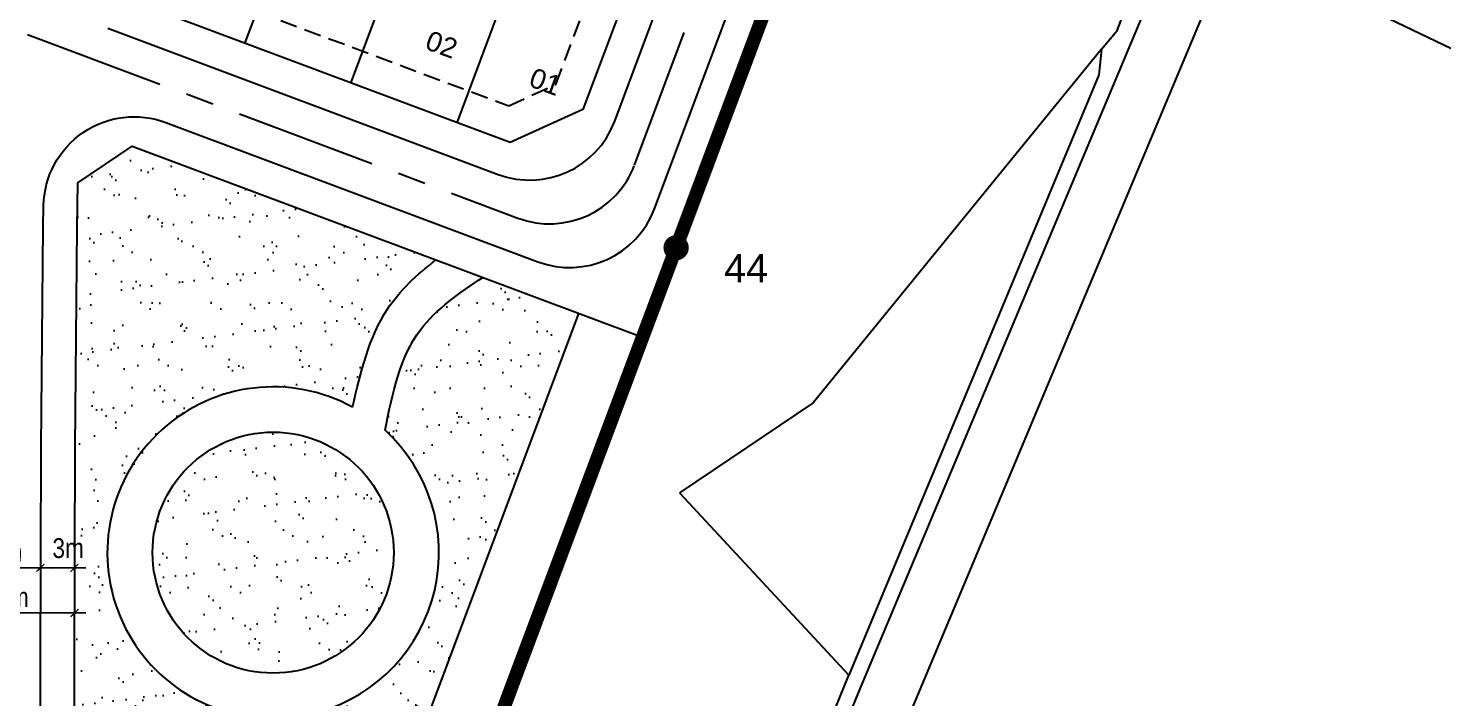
# Model space of a CAD drawing. Extents: x 597165 to 598689, y 1181586 to 1183364.
# Drawn here: x 598191.7 to 598316.6, y 1182565.2 to 1182624.4 of the extents above; entities that cross this region are included whole.
import ezdxf
from ezdxf.enums import TextEntityAlignment as Align

# ---------------------------------------------------------------- set-up
doc = ezdxf.new("R2010")
doc.units = 0
doc.header["$MEASUREMENT"] = 0
for name, pattern in [('CENTER', [2, 1.25, -0.25, 0.25, -0.25]), ('DASHED', [0.75, 0.5, -0.25]), ('LOGIOI', [4, 3, -1])]:
    doc.linetypes.add(name, pattern=pattern)
doc.layers.get('0').update_dxf_attribs({"linetype": 'CONTINUOUS'})
doc.layers.get('DEFPOINTS').update_dxf_attribs({"color": 8, "linetype": 'CONTINUOUS'})
for name, color, linetype in [('CGXD', 3, 'CONTINUOUS'), ('DIM-T', 7, 'CONTINUOUS'), ('HA-CAY-XANH-KO', 3, 'CONTINUOUS'), ('MOCRANH', 7, 'CONTINUOUS'), ('NEN-HT', 8, 'CONTINUOUS'), ('NET-LE-CO', 3, 'CONTINUOUS'), ('NET-LENGOAI', 4, 'CONTINUOUS'), ('NET-LETRONG', 5, 'CONTINUOUS'), ('NET-PLO', 2, 'CONTINUOUS'), ('NET-TIM', 2, 'CENTER'), ('RANH_QUY_HOACH', 7, 'LOGIOI'), ('RANHGIAODAT', 150, 'LOGIOI'), ('TEXT-SOLO', 7, 'CONTINUOUS')]:
    doc.layers.add(name, color=color, linetype=linetype)
doc.styles.add('AVO', font='VHELVEN.TTF')
doc.styles.add('VHEL-C-R', font='VHELVCN.TTF')
doc.styles.add('VHELVEB', font='VHELVEB.TTF')
doc.dimstyles.new('TL1000', dxfattribs={"dimscale": 0, "dimtxt": 2, "dimasz": 0.7, "dimexe": 1, "dimexo": 1, "dimgap": 0.5, "dimtad": 1, "dimdec": 1, "dimzin": 12, "dimtxsty": 'VHEL-C-R', "dimblk1": 'ARCHTICK', "dimblk2": 'ARCHTICK', "dimsah": 1, "dimcen": -0.09, "dimdle": 1, "dimclrd": 256, "dimclre": 256, "dimclrt": 256, "dimazin": 3, "dimtfac": 0.005, "dimtdec": 1, "dimtix": 1, "dimtmove": 0, "dimatfit": 3, "dimtolj": 1, "dimtzin": 0})
pattern_1 = [(37.26582263, (0, 0), (-0.11023521, 3.854130278), [0, -3.04, 0, -3.4, 0, -3.25]), (7.26582263, (0, 0), (3.562592942, 5.629778284), [0, -1.64, 0, -2.74, 0, -1.05]), (327.26582263, (-2.46, 0.01), (6.228277961, -0.014137947), [0, -1, 0, -3.6, 0, -4.7]), (317.26582263, (-2.46, 0.01), (6.019377384, 1.73076346), [0, -0.5, 0, -2.36, 0, -2.7])]

# ---------------------------------------------------------------- blocks, each defined once
blk = doc.blocks.new('_ARCHTICK')
at = {"color": 0, "linetype": 'BYBLOCK', "const_width": 0.15}
blk.add_lwpolyline([(-0.5, -0.5), (0.5, 0.5)], dxfattribs=at)
blk = doc.blocks.new('*D1524')
at = {"linetype": 'BYBLOCK'}
for p, q in [((598192.75, 1182578.14), (598192.74, 1182575.71)), ((598185.74, 1182576.74), (598193.74, 1182576.71)), ((598186.75, 1182577.69), (598186.74, 1182575.73))]:
    blk.add_line(p, q, dxfattribs=at)
at = {"layer": 'DEFPOINTS', "color": 0, "linetype": 'BYBLOCK'}
for p in [(598192.75, 1182579.14), (598186.75, 1182578.69), (598192.74, 1182576.71)]:
    blk.add_point(p, dxfattribs=at)
at = {"linetype": 'BYBLOCK', "xscale": 0.7, "yscale": 0.7, "zscale": 0.7}
for p, rotation in [((598186.74, 1182576.73), 179.8077056547623), ((598192.74, 1182576.71), 359.8077056547623)]:
    blk.add_blockref('_ARCHTICK', p, dxfattribs=dict(at, rotation=rotation))
at = {"linetype": 'BYBLOCK', "insert": (598189.75, 1182578.12), "char_height": 1.75, "attachment_point": 5, "rotation": 359.8077, "style": 'VHEL-C-R'}
blk.add_mtext('\\A1;6m', dxfattribs=at)
blk = doc.blocks.new('*D1523')
at = {"linetype": 'BYBLOCK'}
for p, q in [((598192.75, 1182578.14), (598192.74, 1182575.71)), ((598195.75, 1182578.13), (598195.74, 1182575.7)), ((598191.74, 1182576.72), (598196.74, 1182576.7))]:
    blk.add_line(p, q, dxfattribs=at)
at = {"layer": 'DEFPOINTS', "color": 0, "linetype": 'BYBLOCK'}
for p in [(598192.75, 1182579.14), (598195.75, 1182579.13), (598195.74, 1182576.7)]:
    blk.add_point(p, dxfattribs=at)
at = {"linetype": 'BYBLOCK', "xscale": 0.7, "yscale": 0.7, "zscale": 0.7}
for p, rotation in [((598192.74, 1182576.71), 179.8077056547623), ((598195.74, 1182576.7), 359.8077056547623)]:
    blk.add_blockref('_ARCHTICK', p, dxfattribs=dict(at, rotation=rotation))
at = {"linetype": 'BYBLOCK', "insert": (598195.19, 1182578.43), "char_height": 1.75, "attachment_point": 5, "rotation": 359.8077, "style": 'VHEL-C-R'}
blk.add_mtext('\\A1;3m', dxfattribs=at)
blk = doc.blocks.new('*D1372')
at = {"linetype": 'BYBLOCK'}
for p, q in [((598182.76, 1182572.76), (598196.76, 1182572.72)), ((598183.75, 1182572.28), (598183.76, 1182573.76))]:
    blk.add_line(p, q, dxfattribs=at)
at = {"layer": 'DEFPOINTS', "color": 0, "linetype": 'BYBLOCK'}
for p in [(598195.76, 1182572.72), (598195.76, 1182572.72), (598183.75, 1182571.28)]:
    blk.add_point(p, dxfattribs=at)
at = {"linetype": 'BYBLOCK', "xscale": 0.7, "yscale": 0.7, "zscale": 0.7}
for p, rotation in [((598183.76, 1182572.76), 179.807705657408), ((598195.76, 1182572.72), 359.807705657408)]:
    blk.add_blockref('_ARCHTICK', p, dxfattribs=dict(at, rotation=rotation))
at = {"linetype": 'BYBLOCK', "insert": (598189.76, 1182574.11), "char_height": 1.75, "attachment_point": 5, "rotation": 359.8077, "style": 'VHEL-C-R'}
blk.add_mtext('\\A1;12m', dxfattribs=at)

msp = doc.modelspace()

# ---------------------------------------------------------------- hatches: boundary and pattern name
at = {"layer": 'HA-CAY-XANH-KO'}
h = msp.add_hatch(dxfattribs=at)
h.set_pattern_fill('AR-SAND', color=256, scale=2, angle=359.765823, style=0)
h.set_pattern_definition(pattern_1)
h.paths.add_polyline_path([(598195.7442, 1182561.8284), (598197.8301, 1182559.3448), (598201.6407, 1182556.4912), (598205.4864, 1182554.4862), (598208.6142, 1182553.1455), (598212.0192, 1182551.8182), (598212.8669, 1182551.496), (598213.1414, 1182554.9957), (598213.584, 1182559.0344), (598213.9479, 1182561.9373), (598214.1396, 1182563.4189), (598213.2044, 1182563.3949), (598211.318, 1182563.5289), (598209.3675, 1182563.9315), (598205.9617, 1182565.3635), (598204.2729, 1182566.5043), (598202.807, 1182567.8186), (598201.7259, 1182569.0602), (598200.9097, 1182570.224), (598199.664, 1182572.6832), (598198.8566, 1182575.5803), (598198.6594, 1182578.6214), (598199.126, 1182581.7556), (598200.3494, 1182584.8961), (598202.5711, 1182588.0213), (598205.2257, 1182590.2688), (598208.1153, 1182591.7459), (598211.2891, 1182592.5547), (598213.2972, 1182592.693), (598216.6182, 1182592.3116), (598219.1304, 1182591.4815), (598220.306, 1182590.9075), (598221.043, 1182593.8808), (598222.0554, 1182596.9649), (598223.6045, 1182599.877), (598225.4855, 1182602.0546), (598227.6955, 1182603.9125), (598200.831, 1182613.9725), (598196.0576, 1182610.7267)])
h = msp.add_hatch(dxfattribs=at)
h.set_pattern_fill('AR-SAND', color=256, scale=2, angle=359.765823, style=0)
h.set_pattern_definition(pattern_1)
edge = h.paths.add_edge_path()
edge.add_line((598240.3145, 1182599.1871), (598231.821, 1182602.3676))
edge.add_spline(control_points=[(598231.821, 1182602.3676), (598229.7775, 1182600.99), (598224.991, 1182597.7832), (598223.8347, 1182592.0857), (598223.1795, 1182588.8576)], knot_values=[0, 0, 0, 0, 7.20642692, 16.62652207, 16.62652207, 16.62652207, 16.62652207], degree=3, periodic=0)
edge.add_arc((598213.2972, 1182578.0438), 14.6492, -73.67185, 47.576944, ccw=False)
edge.add_spline(control_points=[(598217.4156, 1182563.9855), (598216.9276, 1182560.5253), (598216.2259, 1182555.5512), (598218.0811, 1182545.7864), (598208.5849, 1182540.067), (598203.6382, 1182530.3564), (598205.2926, 1182521.6818), (598207.8541, 1182517.3752), (598208.9736, 1182515.493)], knot_values=[0, 0, 0, 0, 10.53503434, 15.14452929, 28.1516158, 38.15153351, 46.61941557, 53.19390608, 53.19390608, 53.19390608, 53.19390608], degree=3, periodic=0)
edge.add_line((598208.9736, 1182515.493), (598240.3145, 1182599.1871))
h = msp.add_hatch(dxfattribs=at)
h.set_pattern_fill('AR-SAND', color=256, scale=2, angle=359.765823, style=0)
h.set_pattern_definition(pattern_1)
h.paths.add_polyline_path([(598223.9464, 1182578.0438, 1), (598202.648, 1182578.0438, 1)])

# ---------------------------------------------------------------- linework, layer by layer
at = {"layer": 'CGXD', "linetype": 'DASHED', "ltscale": 3}
msp.add_lwpolyline([(598242.4067, 1182630.4381), (598217.1214, 1182639.9066), (598211.8611, 1182625.8592), (598234.1097, 1182617.5278), (598238.2835, 1182619.4274)], close=True, dxfattribs=at)
at = {"layer": 'MOCRANH'}
msp.add_lwpolyline([(598297.3967, 1182239.54), (598213.8261, 1182511.342), (598335.1729, 1182835.3919), (598344.6661, 1182860.743), (597547.8605, 1183222.9796), (597536.9709, 1183198.2708), (597494.1637, 1183101.1393), (597439.7212, 1182974.4588), (597407.6696, 1182885.2338), (597394.7271, 1182848.3776), (597374.3757, 1182758.7003), (597340.8217, 1182551.4599), (597340.2111, 1182461.6352), (597341.3721, 1182437.3595)], dxfattribs=at)
msp.add_lwpolyline([(598297.3967, 1182239.54), (598213.8261, 1182511.342), (598335.1729, 1182835.3919), (598344.6661, 1182860.743), (597547.8605, 1183222.9796), (597536.9709, 1183198.2708), (597494.1637, 1183101.1393), (597439.7212, 1182974.4588), (597407.6696, 1182885.2338), (597394.7271, 1182848.3776), (597374.3757, 1182758.7003), (597340.8217, 1182551.4599), (597340.2111, 1182461.6352), (597341.3721, 1182437.3595)], dxfattribs=at)
at = {"layer": 'MOCRANH', "const_width": 1.1169}
msp.add_lwpolyline([(598248.3364, 1182604.9912, 1), (598249.4533, 1182604.9912, 1)], format="xyb", close=True, dxfattribs=at)
at = {"layer": 'NEN-HT', "linetype": 'CONTINUOUS'}
for p, q in [((598293.79, 1182634.34), (598265.18, 1182566.15)), ((598287.87, 1182624.18), (598291.91, 1182634.83)), ((598298.04, 1182631.86), (598268.9, 1182562.35)), ((598332.8, 1182615.15), (598298.04, 1182631.86)), ((598286.47, 1182622.54), (598287.87, 1182624.18)), ((598286.47, 1182622.54), (598261, 1182591.29)), ((598286.47, 1182622.54), (598286.24, 1182620.27)), ((598286.24, 1182620.27), (598264.16, 1182567.22)), ((598261, 1182591.29), (598249.18, 1182583.32)), ((598249.18, 1182583.32), (598264.16, 1182567.22)), ((598226.14, 1182474.04), (598264.16, 1182567.22)), ((598265.18, 1182566.15), (598226.94, 1182473.36))]:
    msp.add_line(p, q, dxfattribs=at)
at = {"layer": 'NET-LE-CO'}
msp.add_lwpolyline([(598208.9736, 1182515.493), (598240.3145, 1182599.1871)], dxfattribs=at)
msp.add_circle((598213.2972, 1182578.0438), 10.6492, dxfattribs=at)
for start, end in [(61.415946, 273.296744), (286.32815, 47.576944)]:
    msp.add_arc((598213.2972, 1182578.0438), 14.6492, start, end, dxfattribs=at)
for points, knots in [([(598220.306, 1182590.9075), (598221.0308, 1182593.9787), (598222.2513, 1182599.1503), (598225.9938, 1182602.6442), (598227.6955, 1182603.9125)], [0, 0, 0, 0, 9.14998087, 15.40803303, 15.40803303, 15.40803303, 15.40803303]), ([(598223.1795, 1182588.8576), (598223.8347, 1182592.0857), (598224.991, 1182597.7832), (598229.7775, 1182600.99), (598231.821, 1182602.3676)], [0, 0, 0, 0, 9.42009515, 16.62652207, 16.62652207, 16.62652207, 16.62652207])]:
    msp.add_open_spline(points, degree=3, knots=knots, dxfattribs=at)
at = {"layer": 'NET-LENGOAI', "ltscale": 20}
for p, q in [((598246.9815, 1182608.4365), (598261.7104, 1182647.7691)), ((598243.4667, 1182616.1595), (598253.9873, 1182644.2543)), ((598198.6946, 1182624.3828), (598233.1693, 1182611.4731))]:
    msp.add_line(p, q, dxfattribs=at)
msp.add_lwpolyline([(598216.8955, 1182499.125), (598204.1966, 1182493.127, -0.54990801), (598192.78, 1182500.3529), (598192.7727, 1182507.8793), (598192.7574, 1182527.9013), (598192.7442, 1182542.5271), (598192.7555, 1182547.7937), (598192.7394, 1182567.7484), (598192.8052, 1182587.3702), (598192.9852, 1182606.7754), (598193.0204, 1182608.7085, -0.51772482), (598203.8246, 1182616.0549), (598236.6841, 1182603.75)], format="xyb", dxfattribs=at)
for centre in [(598235.9748, 1182618.965), (598239.4896, 1182611.242)]:
    msp.add_arc(centre, 8, 249.470611, 339.470611, dxfattribs=at)
at = {"layer": 'NET-LETRONG'}
for p, q in [((598251.1779, 1182645.3064), (598240.6572, 1182617.2116)), ((598240.6572, 1182617.2116), (598234.2213, 1182614.2826))]:
    msp.add_line(p, q, dxfattribs=at)
at = {"layer": 'NET-LETRONG', "ltscale": 20}
msp.add_line((598234.2213, 1182614.2826), (598201.0854, 1182626.691), dxfattribs=at)
msp.add_lwpolyline([(598215.7138, 1182505.2024), (598200.3054, 1182497.9247), (598195.7795, 1182500.7893), (598195.7727, 1182507.8822), (598195.7574, 1182527.9036), (598195.7442, 1182542.5253), (598195.7555, 1182547.7917), (598195.7394, 1182567.7446), (598195.8052, 1182587.3512), (598195.985, 1182606.7342), (598196.0576, 1182610.7267), (598200.831, 1182613.9725), (598245.9335, 1182597.083)], dxfattribs=at)
at = {"layer": 'NET-PLO'}
for p, q in [((598210.8091, 1182623.0498), (598224.8366, 1182660.5095)), ((598220.174, 1182619.5429), (598234.2015, 1182657.0026)), ((598229.5389, 1182616.036), (598243.5664, 1182653.4957))]:
    msp.add_line(p, q, dxfattribs=at)
at = {"layer": 'NET-TIM', "ltscale": 10}
for p, q in [((598245.2241, 1182612.298), (598257.8489, 1182646.0117)), ((598191.5905, 1182623.8397), (598234.9267, 1182607.6116))]:
    msp.add_line(p, q, dxfattribs=at)
msp.add_arc((598237.7322, 1182615.1035), 8, 249.470611, 339.470611, dxfattribs=at)
at = {"layer": 'RANH_QUY_HOACH', "color": 1, "linetype": 'DASHED', "ltscale": 20, "const_width": 1.2, "flags": 128}
msp.add_lwpolyline([(598213.8261, 1182511.342), (598335.1729, 1182835.3919), (598344.6661, 1182860.743), (597547.8605, 1183222.9796), (597536.9709, 1183198.2708), (597494.1637, 1183101.1393), (597439.7212, 1182974.4588), (597407.6696, 1182885.2338), (597394.7271, 1182848.3776), (597374.3757, 1182758.7003), (597340.8217, 1182551.4599), (597340.2111, 1182461.6352), (597341.3721, 1182437.3595), (597345.3594, 1182366.2568), (597347.4489, 1182325.7368), (597346.6708, 1182267.2097), (597396.7196, 1181936.6184), (597442.3642, 1181957.8696), (597465.633, 1181971.3486), (597501.0995, 1181986.0417), (597656.5869, 1182038.5657), (597738.2962, 1182063.5406), (597807.4868, 1182085.32), (597867.7896, 1182104.3029), (597882.6286, 1182108.9741), (597915.464, 1182119.3104), (597990.1043, 1182142.8066), (598023.5178, 1182153.3249), (598090.3046, 1182174.3489), (598179.3376, 1182202.3758), (598297.3967, 1182239.54)], close=True, dxfattribs=at)
at = {"layer": 'RANH_QUY_HOACH', "color": 1, "linetype": 'CONTINUOUS', "ltscale": 20, "flags": 128}
msp.add_lwpolyline([(598297.3967, 1182239.54), (598213.8261, 1182511.342), (598335.1729, 1182835.3919), (598344.6661, 1182860.743), (597547.8605, 1183222.9796), (597536.9709, 1183198.2708), (597494.1637, 1183101.1393), (597439.7212, 1182974.4588), (597407.6696, 1182885.2338), (597394.7271, 1182848.3776), (597374.3757, 1182758.7003), (597340.8217, 1182551.4599), (597340.2111, 1182461.6352), (597341.3721, 1182437.3595)], dxfattribs=at)
at = {"layer": 'RANHGIAODAT', "color": 160, "linetype": 'CONTINUOUS', "ltscale": 2.5}
msp.add_lwpolyline([(598293.6241, 1182251.8099), (598213.8261, 1182511.342), (598335.1729, 1182835.3919), (598335.1729, 1182835.3919), (598335.1729, 1182835.3919), (598335.1729, 1182835.3919), (597536.9709, 1183198.2708), (597536.9709, 1183198.2708), (597536.9709, 1183198.2708), (597536.9709, 1183198.2708), (597536.9709, 1183198.2708), (597536.9709, 1183198.2708), (597536.9709, 1183198.2708), (597536.9709, 1183198.2708), (597536.9709, 1183198.2708), (597494.1637, 1183101.1393), (597439.7212, 1182974.4588), (597407.6696, 1182885.2338), (597394.7271, 1182848.3776), (597374.3757, 1182758.7003), (597340.8217, 1182551.4599), (597340.2111, 1182461.6352), (597341.3721, 1182437.3595)], dxfattribs=at)

# ---------------------------------------------------------------- texts
at = {"layer": 'MOCRANH', "color": 1, "style": 'VHELVEB'}
msp.add_attdef('44', (598253.1327, 1182601.9239), 'Truï beton', height=2.5, dxfattribs=at)
at = {"layer": 'TEXT-SOLO', "color": 3, "style": 'AVO'}
for s, p in [('02', (598227.8819, 1182622.1258)), ('01', (598237.048, 1182618.8381))]:
    msp.add_text(s, height=1.75, rotation=339.774531, dxfattribs=at).set_placement(p, align=Align.CENTER)

# ---------------------------------------------------------------- dimensions: what is measured, and where the dimension line sits
at = {"layer": 'DIM-T', "color": 1}
for base, p1, p2, picture, middle in [((598192.7429, 1182576.712), (598186.7495, 1182578.6856), (598192.7511, 1182579.1429), '*D1524', (598189.7476, 1182578.1157)), ((598195.7561, 1182572.7194), (598183.7512, 1182571.2822), (598195.7561, 1182572.7194), '*D1372', (598189.7607, 1182574.1145))]:
    dim = msp.add_linear_dim(base=base, p1=p1, p2=p2, angle=179.807706, dimstyle='TL1000', override={"dimscale": 1, "dimtxt": 1.75, "dimdsep": 46, "dimpost": 'm'}, dxfattribs=at)
    dim.commit()
    dim.dimension.update_dxf_attribs({"geometry": picture, "text_midpoint": middle})
dim = msp.add_linear_dim(base=(598195.7429, 1182576.7019), p1=(598192.7511, 1182579.1429), p2=(598195.751, 1182579.1328), angle=179.807706, dimstyle='TL1000', override={"dimscale": 1, "dimtxt": 1.75, "dimdsep": 46, "dimpost": 'm'}, dxfattribs=at)
dim.commit()
dim.dimension.update_dxf_attribs({"geometry": '*D1523', "text_midpoint": (598195.1932, 1182578.432), "dimtype": 160})

doc.saveas('drawing.dxf')
